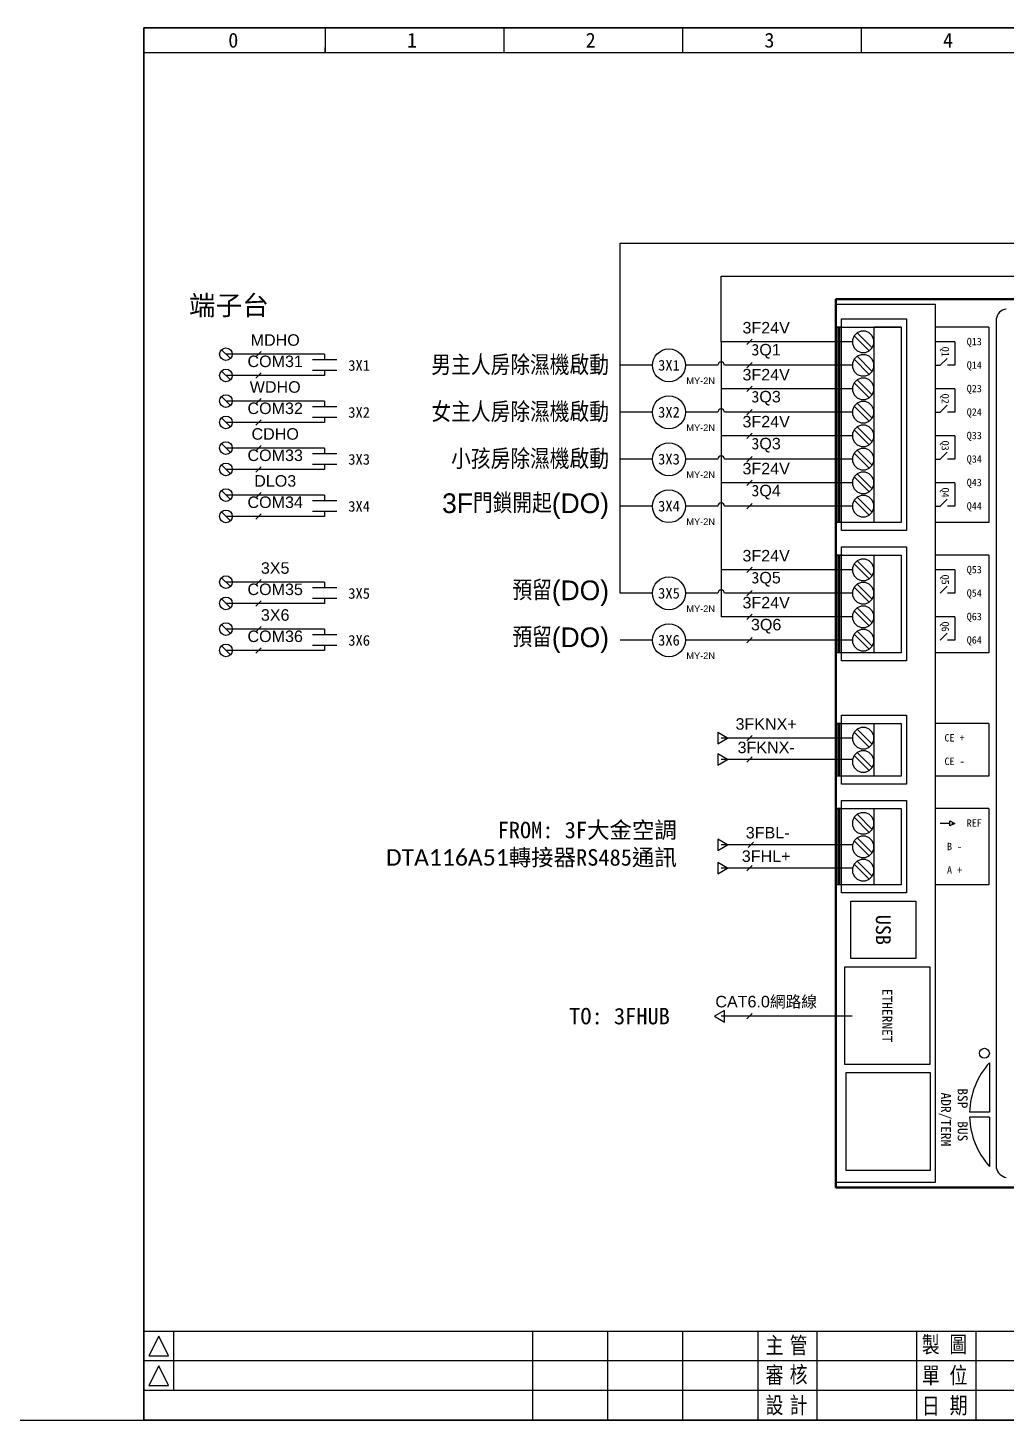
# Model space of a CAD drawing. Header units: millimetres. Extents: x 21506 to 58194, y 6783 to 13041.
# Drawn here: x 44590 to 46557, y 6787 to 9587 of the extents above; entities that cross this region are included whole.
import ezdxf
from ezdxf.enums import TextEntityAlignment as Align

# ---------------------------------------------------------------- set-up
doc = ezdxf.new("R2010")
doc.units = ezdxf.units.MM
doc.layers.add('AHU新增', color=7, linetype='Continuous')
doc.layers.add('DIM', color=2, linetype='Continuous')
doc.styles.get("Standard").update_dxf_attribs({"font": ''})
doc.styles.add('T2', font='simplex', dxfattribs={"bigfont": 'stsl'})
doc.styles.get('Standard').set_extended_font_data('MingLiU')

# ---------------------------------------------------------------- blocks, each defined once
blk = doc.blocks.new('A接點')
for p, q in [((0, 0), (15, 0)), ((15, 34.5), (15, -34.5)), ((45, 34.5), (45, -34.5)), ((45, 0), (60, 0)), ((45, 0), (60, 0))]:
    blk.add_line(p, q)

msp = doc.modelspace()

# ---------------------------------------------------------------- linework, layer by layer
at = {"color": 7}
for p, q in [((48831.502, 9586.621), (44823.076, 9586.621)), ((44823.076, 9586.621), (44823.077, 6786.617)), ((45187.526, 9586.621), (45187.526, 9536.975)), ((45546.959, 9586.621), (45546.959, 9536.975)), ((45906.392, 9586.621), (45906.392, 9536.975)), ((46265.825, 9586.621), (46265.825, 9536.976)), ((44823.076, 9536.975), (48831.502, 9536.976)), ((45187.526, 9536.975), (45187.526, 9546.904)), ((44823.077, 6965.341), (48831.502, 6965.341)), ((44882.651, 6965.341), (44882.651, 6846.192)), ((45604.479, 6965.341), (45604.479, 6786.617)), ((45755.51, 6965.341), (45755.51, 6786.618)), ((45906.541, 6965.341), (45906.542, 6786.618)), ((46057.573, 6965.341), (46057.573, 6786.618)), ((46176.484, 6965.341), (46176.484, 6786.618)), ((46377.16, 6965.341), (46377.161, 6786.618)), ((46496.071, 6965.341), (46496.071, 6786.618)), ((46696.748, 6905.767), (44823.077, 6905.766)), ((46696.748, 6846.192), (44823.077, 6846.192)), ((44823.077, 6786.617), (48831.502, 6786.618))]:
    msp.add_line(p, q, dxfattribs=at)
for p, q in [((44823.077, 9586.621), (48831.502, 9586.621)), ((44823.077, 6786.617), (44823.077, 9586.621)), ((46214.974, 9040.88), (46214.974, 9030.956)), ((46214.974, 9030.956), (46214.974, 8986.299)), ((46356.884, 9001.185), (46356.884, 8984.811)), ((46225.89, 8984.811), (46216.066, 8984.811)), ((46216.066, 8984.811), (46216.066, 8591.828)), ((46221.524, 8984.811), (46219.34, 8984.811)), ((46219.34, 8984.811), (46219.34, 8591.828)), ((46224.799, 8984.811), (46221.524, 8984.811)), ((46221.524, 8984.811), (46221.524, 8591.828)), ((46225.89, 8984.811), (46224.799, 8984.811)), ((46224.799, 8984.811), (46224.799, 8591.828)), ((46282.104, 8937.01), (46251.821, 8967.293)), ((46288.127, 8943.034), (46257.845, 8973.316)), ((46345.968, 8984.811), (46291.387, 8984.811)), ((46291.387, 8984.811), (46291.387, 8591.828)), ((46522.612, 8984.811), (46414.443, 8984.811)), ((46522.612, 8984.811), (46522.612, 8591.828)), ((46454.138, 8955.163), (46414.443, 8955.163)), ((46454.138, 8955.163), (46454.138, 8907.941)), ((45977.311, 8907.941), (45912.078, 8907.941)), ((46282.104, 8889.788), (46251.821, 8920.071)), ((46288.127, 8895.812), (46257.845, 8926.094)), ((46414.443, 8907.941), (46424.366, 8907.941)), ((46424.366, 8907.941), (46438.401, 8921.975)), ((46454.138, 8907.941), (46439.252, 8907.941)), ((46288.127, 8848.59), (46257.845, 8878.872)), ((46282.104, 8842.566), (46251.821, 8872.848)), ((46454.138, 8860.719), (46414.443, 8860.719)), ((46454.138, 8860.719), (46454.138, 8813.497)), ((46282.104, 8795.344), (46251.821, 8825.626)), ((46288.127, 8801.367), (46257.845, 8831.65)), ((46424.366, 8813.497), (46438.401, 8827.531)), ((45977.311, 8813.497), (45912.078, 8813.497)), ((46414.443, 8813.497), (46424.366, 8813.497)), ((46454.138, 8813.497), (46439.252, 8813.497)), ((46282.104, 8748.122), (46251.821, 8778.404)), ((46288.127, 8754.145), (46257.845, 8784.428)), ((46454.138, 8766.275), (46414.443, 8766.275)), ((46454.138, 8766.275), (46454.138, 8719.053)), ((46288.127, 8706.923), (46257.845, 8737.206)), ((45977.311, 8719.053), (45912.078, 8719.053)), ((46282.104, 8700.9), (46251.821, 8731.182)), ((46414.443, 8719.053), (46424.366, 8719.053)), ((46424.366, 8719.053), (46438.401, 8733.087)), ((46454.138, 8719.053), (46439.252, 8719.053)), ((46282.104, 8653.678), (46251.821, 8683.96)), ((46288.127, 8659.701), (46257.845, 8689.983)), ((46454.138, 8671.83), (46414.443, 8671.83)), ((46454.138, 8671.83), (46454.138, 8624.608)), ((46282.104, 8606.455), (46251.821, 8636.738)), ((46288.127, 8612.479), (46257.845, 8642.761)), ((46414.443, 8624.608), (46424.366, 8624.608)), ((46424.366, 8624.608), (46438.401, 8638.643)), ((46454.138, 8624.608), (46439.252, 8624.608)), ((46522.612, 8591.828), (46414.443, 8591.828)), ((46356.884, 8542.705), (46356.884, 8526.331)), ((46225.89, 8526.331), (46216.066, 8526.331)), ((46216.066, 8526.331), (46216.066, 8329.839)), ((46221.524, 8526.331), (46219.34, 8526.331)), ((46219.34, 8526.331), (46219.34, 8329.839)), ((46224.799, 8526.331), (46221.524, 8526.331)), ((46221.524, 8526.331), (46221.524, 8329.839)), ((46225.89, 8526.331), (46224.799, 8526.331)), ((46224.799, 8526.331), (46224.799, 8329.839)), ((46288.127, 8484.554), (46257.845, 8514.836)), ((46291.387, 8526.331), (46291.387, 8329.839)), ((46522.612, 8526.331), (46414.443, 8526.331)), ((46522.612, 8526.331), (46522.612, 8329.839)), ((46282.104, 8478.53), (46251.821, 8508.813)), ((46454.138, 8496.683), (46414.443, 8496.683)), ((46454.138, 8496.683), (46454.138, 8449.461)), ((46282.104, 8431.308), (46251.821, 8461.59)), ((46288.127, 8437.332), (46257.845, 8467.614)), ((46424.366, 8449.461), (46438.401, 8463.495)), ((45977.311, 8449.461), (45912.078, 8449.461)), ((46454.138, 8449.461), (46439.252, 8449.461)), ((46282.104, 8384.086), (46251.821, 8414.368)), ((46288.127, 8390.109), (46257.845, 8420.392)), ((46454.138, 8402.239), (46414.443, 8402.239)), ((46454.138, 8402.239), (46454.138, 8355.017)), ((46288.127, 8342.887), (46257.845, 8373.17)), ((46282.104, 8336.864), (46251.821, 8367.146)), ((46424.366, 8355.017), (46438.401, 8369.051)), ((46454.138, 8355.017), (46439.252, 8355.017)), ((46522.612, 8329.839), (46414.443, 8329.839)), ((46356.884, 8204.303), (46356.884, 8187.929)), ((46356.884, 8204.303), (46356.884, 8095.141)), ((46225.89, 8187.929), (46216.066, 8187.929)), ((46216.066, 8187.929), (46216.066, 8081.99)), ((46221.524, 8187.929), (46219.34, 8187.929)), ((46219.34, 8187.929), (46219.34, 8081.99)), ((46224.799, 8187.929), (46221.524, 8187.929)), ((46221.524, 8187.929), (46221.524, 8081.99)), ((46225.89, 8187.929), (46224.799, 8187.929)), ((46224.799, 8187.929), (46224.799, 8081.99)), ((46288.127, 8146.152), (46257.845, 8176.434)), ((46291.387, 8187.929), (46291.387, 8081.99)), ((46345.968, 8187.929), (46345.968, 8081.99)), ((46522.612, 8187.929), (46414.443, 8187.929)), ((46522.612, 8187.929), (46522.612, 8081.99)), ((46282.104, 8140.128), (46251.821, 8170.411)), ((46282.104, 8092.906), (46251.821, 8123.188)), ((46288.127, 8098.93), (46257.845, 8129.212)), ((46522.612, 8081.99), (46414.443, 8081.99)), ((46225.89, 8016.493), (46216.066, 8016.493)), ((46216.066, 8016.493), (46216.066, 7863.332)), ((46221.524, 8016.493), (46219.34, 8016.493)), ((46219.34, 8016.493), (46219.34, 7863.332)), ((46224.799, 8016.493), (46221.524, 8016.493)), ((46221.524, 8016.493), (46221.524, 7863.332)), ((46225.89, 8016.493), (46224.799, 8016.493)), ((46224.799, 8016.493), (46224.799, 7863.332)), ((46291.387, 8016.493), (46291.387, 7863.332)), ((46356.884, 8032.867), (46356.884, 8016.493)), ((46522.612, 8016.493), (46414.443, 8016.493)), ((46522.612, 8016.493), (46522.612, 7863.332)), ((46282.104, 7968.692), (46251.821, 7998.975)), ((46288.127, 7974.716), (46257.845, 8004.998)), ((46444.214, 7986.845), (46424.366, 7986.845)), ((46444.214, 7981.883), (46444.214, 7991.807)), ((46444.214, 7991.807), (46454.138, 7986.845)), ((46454.138, 7986.845), (46444.214, 7981.883)), ((46288.127, 7927.494), (46257.845, 7957.776)), ((46282.104, 7921.47), (46251.821, 7951.752)), ((46282.104, 7874.248), (46251.821, 7904.53)), ((46288.127, 7880.272), (46257.845, 7910.554)), ((46522.612, 7863.332), (46414.443, 7863.332)), ((46523.604, 7505.406), (46523.604, 7406.168)), ((46523.604, 7406.168), (46483.909, 7406.168)), ((46523.604, 7396.244), (46483.909, 7396.244)), ((46523.604, 7396.244), (46523.604, 7297.006)), ((44168.105, 6786.617), (44823.077, 6786.617)), ((48831.502, 6786.617), (44823.077, 6786.617))]:
    msp.add_line(p, q)
at = {"color": 4}
for p, q in [((45780.687, 8449.461), (45780.687, 9153.639)), ((45780.687, 9153.639), (47603.799, 9153.639)), ((45845.919, 8907.941), (45780.687, 8907.941)), ((45845.919, 8813.497), (45780.687, 8813.497)), ((45845.919, 8719.053), (45780.687, 8719.053)), ((45845.919, 8624.608), (45780.687, 8624.608)), ((45845.919, 8449.461), (45780.687, 8449.461)), ((45845.919, 8355.017), (45780.687, 8355.017))]:
    msp.add_line(p, q, dxfattribs=at)
at = {"color": 1}
for p, q in [((45983.927, 8955.163), (45983.927, 9087.481)), ((45983.927, 9087.481), (47537.641, 9087.481)), ((46046.22, 8960.522), (46035.502, 8949.804)), ((45058.679, 8935.741), (45047.962, 8925.023)), ((46248.562, 8955.163), (45983.927, 8955.163)), ((45983.927, 8955.163), (45983.927, 8496.683)), ((45983.927, 8955.163), (45983.927, 8402.239)), ((46248.562, 8860.719), (45983.927, 8860.719)), ((46046.22, 8866.078), (46035.502, 8855.36)), ((45058.679, 8841.296), (45047.962, 8830.579)), ((46248.562, 8766.275), (45983.927, 8766.275)), ((46046.22, 8771.634), (46035.502, 8760.916)), ((45058.679, 8746.852), (45047.962, 8736.134)), ((45058.679, 8652.408), (45047.962, 8641.69)), ((46248.562, 8671.83), (45983.927, 8671.83)), ((46046.22, 8677.189), (46035.502, 8666.472)), ((46248.562, 8496.683), (45983.927, 8496.683)), ((46046.22, 8502.042), (46035.502, 8491.324)), ((45058.679, 8477.261), (45047.962, 8466.543)), ((46248.562, 8402.239), (45983.927, 8402.239)), ((46046.22, 8407.598), (46035.502, 8396.88)), ((45058.679, 8382.816), (45047.962, 8372.099)), ((46248.562, 8158.281), (45983.927, 8158.281)), ((46046.22, 8163.64), (46035.502, 8152.922))]:
    msp.add_line(p, q, dxfattribs=at)
at = {"color": 0}
for p, q in [((46248.562, 8907.941), (45990.542, 8907.941)), ((46046.22, 8913.3), (46035.502, 8902.582)), ((45058.679, 8892.87), (45047.962, 8882.152)), ((45058.679, 8798.426), (45047.962, 8787.708)), ((46248.562, 8813.497), (45990.542, 8813.497)), ((46046.22, 8818.856), (46035.502, 8808.138)), ((46248.562, 8719.053), (45990.542, 8719.053)), ((46046.22, 8724.411), (46035.502, 8713.694)), ((45058.679, 8703.981), (45047.962, 8693.264)), ((45977.311, 8624.608), (45912.078, 8624.608)), ((46248.562, 8624.608), (45990.542, 8624.608)), ((46046.22, 8629.967), (46035.502, 8619.249)), ((45058.679, 8609.537), (45047.962, 8598.819)), ((45058.679, 8434.39), (45047.962, 8423.672)), ((46248.562, 8449.461), (45990.542, 8449.461)), ((46046.22, 8454.82), (46035.502, 8444.102)), ((46248.562, 8355.017), (45912.078, 8355.017)), ((46046.22, 8360.376), (46035.502, 8349.658)), ((45058.679, 8339.945), (45047.962, 8329.228)), ((46046.22, 8120.677), (46035.502, 8109.959)), ((46248.562, 8115.318), (45983.927, 8115.318)), ((46248.562, 7943.882), (45983.927, 7943.882)), ((46049.232, 7949.241), (46038.514, 7938.524)), ((46248.562, 7896.66), (45983.927, 7896.66)), ((46046.22, 7902.019), (46035.502, 7891.301)), ((46247.569, 7598.78), (45983.927, 7598.78)), ((46046.22, 7604.139), (46035.502, 7593.421))]:
    msp.add_line(p, q, dxfattribs=at)
at = {"lineweight": 50}
msp.add_lwpolyline([(47306.593, 9040.88), (47306.593, 7254.594), (46214.974, 7254.594), (46214.974, 9040.88)], close=True, dxfattribs=at)
for points in [[(46414.443, 9030.956), (46414.443, 7264.518), (46215.966, 7264.518), (46215.966, 9030.956)], [(46356.884, 9001.185), (46356.884, 8575.454), (46225.89, 8575.454), (46225.89, 9001.185)], [(46345.968, 8984.811), (46345.968, 8591.828), (46214.974, 8591.828), (46214.974, 8984.811)], [(46291.387, 8959.422), (46288.127, 8967.293), (46282.104, 8973.316), (46274.234, 8976.576), (46265.715, 8976.576), (46257.845, 8973.316), (46251.821, 8967.293), (46248.562, 8959.422), (46248.562, 8950.904), (46251.821, 8943.034), (46257.845, 8937.01), (46265.715, 8933.75), (46274.234, 8933.75), (46282.104, 8937.01), (46288.127, 8943.034), (46291.387, 8950.904)], [(46291.387, 8912.2), (46288.127, 8920.071), (46282.104, 8926.094), (46274.234, 8929.354), (46265.715, 8929.354), (46257.845, 8926.094), (46251.821, 8920.071), (46248.562, 8912.2), (46248.562, 8903.682), (46251.821, 8895.812), (46257.845, 8889.788), (46265.715, 8886.528), (46274.234, 8886.528), (46282.104, 8889.788), (46288.127, 8895.812), (46291.387, 8903.682)], [(46291.387, 8864.978), (46288.127, 8872.848), (46282.104, 8878.872), (46274.234, 8882.132), (46265.715, 8882.132), (46257.845, 8878.872), (46251.821, 8872.848), (46248.562, 8864.978), (46248.562, 8856.46), (46251.821, 8848.59), (46257.845, 8842.566), (46265.715, 8839.306), (46274.234, 8839.306), (46282.104, 8842.566), (46288.127, 8848.59), (46291.387, 8856.46)], [(46291.387, 8817.756), (46288.127, 8825.626), (46282.104, 8831.65), (46274.234, 8834.91), (46265.715, 8834.91), (46257.845, 8831.65), (46251.821, 8825.626), (46248.562, 8817.756), (46248.562, 8809.238), (46251.821, 8801.367), (46257.845, 8795.344), (46265.715, 8792.084), (46274.234, 8792.084), (46282.104, 8795.344), (46288.127, 8801.367), (46291.387, 8809.238)], [(46291.387, 8770.534), (46288.127, 8778.404), (46282.104, 8784.428), (46274.234, 8787.688), (46265.715, 8787.688), (46257.845, 8784.428), (46251.821, 8778.404), (46248.562, 8770.534), (46248.562, 8762.015), (46251.821, 8754.145), (46257.845, 8748.122), (46265.715, 8744.862), (46274.234, 8744.862), (46282.104, 8748.122), (46288.127, 8754.145), (46291.387, 8762.015)], [(46291.387, 8723.312), (46288.127, 8731.182), (46282.104, 8737.206), (46274.234, 8740.465), (46265.715, 8740.465), (46257.845, 8737.206), (46251.821, 8731.182), (46248.562, 8723.312), (46248.562, 8714.793), (46251.821, 8706.923), (46257.845, 8700.9), (46265.715, 8697.64), (46274.234, 8697.64), (46282.104, 8700.9), (46288.127, 8706.923), (46291.387, 8714.793)], [(46291.387, 8676.09), (46288.127, 8683.96), (46282.104, 8689.983), (46274.234, 8693.243), (46265.715, 8693.243), (46257.845, 8689.983), (46251.821, 8683.96), (46248.562, 8676.09), (46248.562, 8667.571), (46251.821, 8659.701), (46257.845, 8653.678), (46265.715, 8650.418), (46274.234, 8650.418), (46282.104, 8653.678), (46288.127, 8659.701), (46291.387, 8667.571)], [(46291.387, 8628.868), (46288.127, 8636.738), (46282.104, 8642.761), (46274.234, 8646.021), (46265.715, 8646.021), (46257.845, 8642.761), (46251.821, 8636.738), (46248.562, 8628.868), (46248.562, 8620.349), (46251.821, 8612.479), (46257.845, 8606.455), (46265.715, 8603.195), (46274.234, 8603.195), (46282.104, 8606.455), (46288.127, 8612.479), (46291.387, 8620.349)], [(46356.884, 8542.705), (46356.884, 8313.465), (46225.89, 8313.465), (46225.89, 8542.705)], [(46345.968, 8526.331), (46345.968, 8329.839), (46214.974, 8329.839), (46214.974, 8526.331)], [(46291.387, 8500.942), (46288.127, 8508.813), (46282.104, 8514.836), (46274.234, 8518.096), (46265.715, 8518.096), (46257.845, 8514.836), (46251.821, 8508.813), (46248.562, 8500.942), (46248.562, 8492.424), (46251.821, 8484.554), (46257.845, 8478.53), (46265.715, 8475.27), (46274.234, 8475.27), (46282.104, 8478.53), (46288.127, 8484.554), (46291.387, 8492.424)], [(46291.387, 8453.72), (46288.127, 8461.59), (46282.104, 8467.614), (46274.234, 8470.874), (46265.715, 8470.874), (46257.845, 8467.614), (46251.821, 8461.59), (46248.562, 8453.72), (46248.562, 8445.202), (46251.821, 8437.332), (46257.845, 8431.308), (46265.715, 8428.048), (46274.234, 8428.048), (46282.104, 8431.308), (46288.127, 8437.332), (46291.387, 8445.202)], [(46291.387, 8406.498), (46288.127, 8414.368), (46282.104, 8420.392), (46274.234, 8423.652), (46265.715, 8423.652), (46257.845, 8420.392), (46251.821, 8414.368), (46248.562, 8406.498), (46248.562, 8397.98), (46251.821, 8390.109), (46257.845, 8384.086), (46265.715, 8380.826), (46274.234, 8380.826), (46282.104, 8384.086), (46288.127, 8390.109), (46291.387, 8397.98)], [(46291.387, 8359.276), (46288.127, 8367.146), (46282.104, 8373.17), (46274.234, 8376.43), (46265.715, 8376.43), (46257.845, 8373.17), (46251.821, 8367.146), (46248.562, 8359.276), (46248.562, 8350.757), (46251.821, 8342.887), (46257.845, 8336.864), (46265.715, 8333.604), (46274.234, 8333.604), (46282.104, 8336.864), (46288.127, 8342.887), (46291.387, 8350.757)], [(46356.884, 8204.303), (46356.884, 8065.616), (46225.89, 8065.616), (46225.89, 8204.303)], [(46345.968, 8187.929), (46345.968, 8081.99), (46214.974, 8081.99), (46214.974, 8187.929)], [(46291.387, 8162.54), (46288.127, 8170.411), (46282.104, 8176.434), (46274.234, 8179.694), (46265.715, 8179.694), (46257.845, 8176.434), (46251.821, 8170.411), (46248.562, 8162.54), (46248.562, 8154.022), (46251.821, 8146.152), (46257.845, 8140.128), (46265.715, 8136.868), (46274.234, 8136.868), (46282.104, 8140.128), (46288.127, 8146.152), (46291.387, 8154.022)], [(45997.158, 8115.318), (45977.311, 8126.777), (45977.311, 8103.859)], [(46291.387, 8115.318), (46288.127, 8123.188), (46282.104, 8129.212), (46274.234, 8132.472), (46265.715, 8132.472), (46257.845, 8129.212), (46251.821, 8123.188), (46248.562, 8115.318), (46248.562, 8106.8), (46251.821, 8098.93), (46257.845, 8092.906), (46265.715, 8089.646), (46274.234, 8089.646), (46282.104, 8092.906), (46288.127, 8098.93), (46291.387, 8106.8)], [(46345.968, 8016.493), (46345.968, 7863.332), (46214.974, 7863.332), (46214.974, 8016.493)], [(46356.884, 8032.867), (46356.884, 7846.958), (46225.89, 7846.958), (46225.89, 8032.867)], [(46291.387, 7991.104), (46288.127, 7998.975), (46282.104, 8004.998), (46274.234, 8008.258), (46265.715, 8008.258), (46257.845, 8004.998), (46251.821, 7998.975), (46248.562, 7991.104), (46248.562, 7982.586), (46251.821, 7974.716), (46257.845, 7968.692), (46265.715, 7965.432), (46274.234, 7965.432), (46282.104, 7968.692), (46288.127, 7974.716), (46291.387, 7982.586)], [(45997.158, 7943.882), (45977.311, 7955.341), (45977.311, 7932.423)], [(46291.387, 7943.882), (46288.127, 7951.752), (46282.104, 7957.776), (46274.234, 7961.036), (46265.715, 7961.036), (46257.845, 7957.776), (46251.821, 7951.752), (46248.562, 7943.882), (46248.562, 7935.364), (46251.821, 7927.494), (46257.845, 7921.47), (46265.715, 7918.21), (46274.234, 7918.21), (46282.104, 7921.47), (46288.127, 7927.494), (46291.387, 7935.364)], [(45997.158, 7896.66), (45977.311, 7908.119), (45977.311, 7885.201)], [(46291.387, 7896.66), (46288.127, 7904.53), (46282.104, 7910.554), (46274.234, 7913.814), (46265.715, 7913.814), (46257.845, 7910.554), (46251.821, 7904.53), (46248.562, 7896.66), (46248.562, 7888.142), (46251.821, 7880.272), (46257.845, 7874.248), (46265.715, 7870.988), (46274.234, 7870.988), (46282.104, 7874.248), (46288.127, 7880.272), (46291.387, 7888.142)], [(46375.74, 7830.583), (46375.74, 7714.721), (46244.745, 7714.721), (46244.745, 7830.583)], [(46403.526, 7698.346), (46403.526, 7501.855), (46232.837, 7501.855), (46232.837, 7698.346)], [(45970.695, 7598.78), (45990.542, 7587.321), (45990.542, 7610.239)], [(46404.519, 7485.481), (46404.519, 7288.989), (46235.814, 7288.989), (46235.814, 7485.481)]]:
    msp.add_lwpolyline(points, close=True)
msp.add_lwpolyline([(46537.498, 9001.185), (46537.498, 7294.289)])
at = {"color": 1}
msp.add_lwpolyline([(45997.158, 8158.281), (45977.311, 8169.74), (45977.311, 8146.822)], close=True, dxfattribs=at)
at = {"color": 7}
for points in [[(44833.006, 6915.696), (44872.722, 6915.696), (44852.864, 6955.412)], [(44833.006, 6856.121), (44872.722, 6856.121), (44852.864, 6895.837)]]:
    msp.add_lwpolyline(points, close=True, dxfattribs=at)
for centre, radius in [((45878.999, 8907.941), 33.079), ((45878.999, 8813.497), 33.079), ((45878.999, 8719.053), 33.079), ((45878.999, 8624.608), 33.079), ((45878.999, 8449.461), 33.079), ((45878.999, 8355.017), 33.079), ((46513.681, 7524.542), 9.924)]:
    msp.add_circle(centre, radius)
for centre, radius, start, end in [((46560.018, 8998.512), 22.678, 96.76808, 173.23192), ((45983.927, 8907.941), 6.616, 0, 180), ((45983.927, 8813.497), 6.616, 0, 180), ((45983.927, 8719.053), 6.616, 0, 180), ((45983.927, 8624.608), 6.616, 0, 180), ((45983.927, 8449.461), 6.616, 0, 180), ((46640.209, 7401.206), 156.379, 138.215484, 178.181697), ((46640.209, 7401.206), 156.379, 181.818303, 221.784516), ((46563.139, 7300.083), 26.288, 192.732485, 257.267515)]:
    msp.add_arc(centre, radius, start, end)
msp.add_point((46449.176, 7986.845))
at = {"layer": 'AHU新增', "color": 1}
for p, q in [((45186.527, 8930.382), (44988.051, 8930.382)), ((45186.527, 8835.938), (44988.051, 8835.938)), ((45186.527, 8741.493), (44988.051, 8741.493)), ((45186.527, 8647.049), (44988.051, 8647.049)), ((45186.527, 8471.902), (44988.051, 8471.902)), ((45186.527, 8377.457), (44988.051, 8377.457))]:
    msp.add_line(p, q, dxfattribs=at)
at = {"layer": 'AHU新增'}
for p, q in [((45186.527, 8887.511), (44988.051, 8887.511)), ((45186.527, 8793.067), (44988.051, 8793.067)), ((45186.527, 8698.622), (44988.051, 8698.622)), ((45186.527, 8604.178), (44988.051, 8604.178)), ((45186.527, 8429.031), (44988.051, 8429.031)), ((45186.527, 8334.587), (44988.051, 8334.587))]:
    msp.add_line(p, q, dxfattribs=at)
at = {"layer": 'DIM', "color": 0}
for p, q in [((44997.046, 8921.387), (44979.056, 8939.376)), ((44997.046, 8878.516), (44979.056, 8896.506)), ((44997.046, 8826.943), (44979.056, 8844.932)), ((44997.046, 8784.072), (44979.056, 8802.061)), ((44997.046, 8732.499), (44979.056, 8750.488)), ((44997.046, 8689.628), (44979.056, 8707.617)), ((44997.046, 8638.054), (44979.056, 8656.044)), ((44997.046, 8595.183), (44979.056, 8613.173)), ((44997.046, 8462.907), (44979.056, 8480.896)), ((44997.046, 8420.036), (44979.056, 8438.026)), ((44997.046, 8368.463), (44979.056, 8386.452)), ((44997.046, 8325.592), (44979.056, 8343.581))]:
    msp.add_line(p, q, dxfattribs=at)
for centre in [(44988.051, 8930.382), (44988.051, 8887.511), (44988.051, 8835.938), (44988.051, 8793.067), (44988.051, 8741.493), (44988.051, 8698.622), (44988.051, 8647.049), (44988.051, 8604.178), (44988.051, 8471.902), (44988.051, 8429.031), (44988.051, 8377.457), (44988.051, 8334.587)]:
    msp.add_circle(centre, 12.72, dxfattribs=at)

# ---------------------------------------------------------------- block references
at = {"xscale": -0.71451442020069, "yscale": 0.71451442020069, "zscale": 0.71451442020069, "rotation": 90}
for p in [(45186.527, 8930.382), (45186.527, 8835.938), (45186.527, 8741.493), (45186.527, 8647.049), (45186.527, 8471.902), (45186.527, 8377.457)]:
    msp.add_blockref('A接點', p, dxfattribs=at)

# ---------------------------------------------------------------- texts
at = {"color": 7}
for s, oblique, p in [('0', 360, (45002.793, 9546.904)), ('2', 0, (45721.659, 9546.905)), ('3', 360, (46081.092, 9546.905)), ('1', 0, (45362.226, 9546.905)), ('4', 360, (46440.525, 9546.905))]:
    msp.add_text(s, height=29.787, rotation=0.000118, dxfattribs=dict(at, oblique=oblique)).set_placement(p, align=Align.CENTER)
for s, p in [('Q13', (46493.244, 8955.742)), ('Q14', (46493.244, 8908.519)), ('Q23', (46493.244, 8861.297)), ('Q24', (46493.244, 8814.075)), ('Q33', (46493.244, 8766.853)), ('Q34', (46493.244, 8719.631)), ('Q43', (46493.244, 8672.409)), ('Q44', (46493.244, 8625.187)), ('Q53', (46493.244, 8497.261)), ('Q54', (46493.244, 8450.039)), ('Q63', (46493.244, 8402.817)), ('Q64', (46493.244, 8355.595)), ('CE +', (46453.549, 8158.86)), ('CE -', (46453.549, 8111.637)), ('REF', (46493.244, 7987.424)), ('B -', (46453.549, 7940.201)), ('A +', (46453.549, 7892.979))]:
    msp.add_text(s, height=14.8857).set_placement(p, align=Align.MIDDLE_CENTER)
for s, height, p in [('Q1', 14.8857, (46435.043, 8935.252)), ('Q2', 14.8857, (46435.043, 8840.808)), ('Q3', 14.8857, (46435.043, 8746.363)), ('Q4', 14.8857, (46435.043, 8651.919)), ('Q5', 14.8857, (46435.043, 8476.772)), ('Q6', 14.8857, (46435.043, 8382.328)), ('USB', 29.7714, (46310.243, 7772.652)), ('ETHERNET', 19.8476, (46318.182, 7600.101)), ('BSP', 19.8476, (46469.902, 7433.818)), ('ADR/TERM', 19.8476, (46436.259, 7391.48)), ('BUS', 19.8476, (46469.902, 7367.649))]:
    msp.add_text(s, height=height, rotation=270).set_placement(p, align=Align.MIDDLE_CENTER)
at = {"color": 7, "style": 'T2'}
for s, p in [('主', (46073.519, 6916.869)), ('管', (46121.964, 6916.869)), ('製', (46387.894, 6918.438)), ('圖', (46443.157, 6918.805)), ('審', (46073.528, 6857.388)), ('核', (46122.114, 6858.156)), ('單', (46387.973, 6856.492)), ('位', (46443.56, 6856.492)), ('計', (46121.73, 6796.58)), ('日', (46387.982, 6795.015)), ('期', (46443.733, 6796.157))]:
    msp.add_text(s, height=37.731, rotation=0.000118, dxfattribs=at).set_placement(p)
at = {"color": 7, "style": 'T2', "oblique": 360}
msp.add_text('設', height=37.731, rotation=0.000118, dxfattribs=at).set_placement((46073.528, 6796.58))
at = {"color": 7, "insert": (44993.96, 9026.407), "char_height": 39.29829, "width": 302.30307, "attachment_point": 5}
msp.add_mtext('{\\fMicrosoft JhengHei|b0|i0|c136|p34;端子台}', dxfattribs=at)
at = {"color": 1, "char_height": 23.15556, "width": 38.97315, "attachment_point": 5}
for s, insert in [('{\\fArial|b0|i0|c186|p34;3F24V}', (46074.611, 8983.432)), ('{\\fArial|b0|i0|c186|p34;MDHO}', (45087.07, 8958.65)), ('{\\fArial|b0|i0|c186|p34;WDHO}', (45087.07, 8864.206)), ('{\\fArial|b0|i0|c186|p34;3F24V}', (46074.611, 8888.987)), ('{\\fArial|b0|i0|c186|p34;3F24V}', (46074.611, 8794.543)), ('{\\fArial|b0|i0|c186|p34;CDHO}', (45087.07, 8769.762)), ('{\\fArial|b0|i0|c186|p34;3F24V}', (46074.611, 8700.099)), ('{\\fArial|b0|i0|c186|p34;DLO3}', (45087.07, 8675.317)), ('{\\fArial|b0|i0|c186|p34;3X5}', (45087.07, 8500.17)), ('{\\fArial|b0|i0|c186|p34;3F24V}', (46074.611, 8524.951)), ('{\\fArial|b0|i0|c186|p34;3F24V}', (46074.611, 8430.507)), ('{\\fArial|b0|i0|c186|p34;3X6}', (45087.07, 8405.726)), ('{\\fArial|b0|i0|c186|p34;3FKNX+}', (46074.611, 8186.55))]:
    msp.add_mtext(s, dxfattribs=dict(at, insert=insert))
at = {"color": 0, "char_height": 23.15556, "attachment_point": 5}
for s, insert, width in [('3{\\fArial|b0|i0|c186|p34;Q1}', (46074.611, 8936.209), 38.97315), ('{\\fArial|b0|i0|c186|p34;COM31}', (45087.07, 8915.779), 38.97315), ('3{\\fArial|b0|i0|c186|p34;Q3}', (46074.611, 8841.765), 38.97315), ('{\\fArial|b0|i0|c186|p34;COM32}', (45087.07, 8821.335), 38.97315), ('{\\fArial|b0|i0|c186|p34;COM33}', (45087.07, 8726.891), 38.97315), ('3{\\fArial|b0|i0|c186|p34;Q3}', (46074.611, 8747.321), 38.97315), ('3{\\fArial|b0|i0|c186|p34;Q4}', (46074.611, 8652.877), 38.97315), ('{\\fArial|b0|i0|c186|p34;COM34}', (45087.07, 8632.447), 38.97315), ('3{\\fArial|b0|i0|c186|p34;Q5}', (46074.611, 8477.729), 38.97315), ('{\\fArial|b0|i0|c186|p34;COM35}', (45087.07, 8457.299), 38.97315), ('{\\fArial|b0|i0|c186|p34;COM36}', (45087.07, 8362.855), 38.97315), ('{\\fArial|b0|i0|c186|p34;3Q6}', (46074.611, 8383.285), 38.97315), ('{\\fArial|b0|i0|c186|p34;3FKNX-}', (46074.611, 8139.327), 38.97315), ('{\\fArial|b0|i0|c186|p34;3FBL-}', (46077.622, 7967.891), 38.97315), ('{\\fArial|b0|i0|c186|p34;3FHL+}', (46074.611, 7920.669), 38.97315), ('{\\fArial|b0|i0|c186|p34;CAT6.0}網路線', (46074.611, 7627.016), 226.61105)]:
    msp.add_mtext(s, dxfattribs=dict(at, insert=insert, width=width))
for s, insert, char_height, width, attachment_point in [('3X1', (45255.905, 8907.543), 21.4354, 39.69525, 5), ('3X1', (45879.138, 8907.941), 21.4354, 39.69525, 5), ('{\\fArial|b0|i0|c186|p34;MY-2N}', (45914.119, 8876.835), 13.23175, 38.97315, 4), ('3X2', (45255.905, 8813.098), 21.4354, 39.69525, 5), ('3X2', (45879.138, 8813.497), 21.4354, 39.69525, 5), ('{\\fArial|b0|i0|c186|p34;MY-2N}', (45914.119, 8782.39), 13.23175, 38.97315, 4), ('3X3', (45255.905, 8718.654), 21.4354, 39.69525, 5), ('3X3', (45879.138, 8719.053), 21.4354, 39.69525, 5), ('{\\fArial|b0|i0|c186|p34;MY-2N}', (45914.119, 8687.946), 13.23175, 38.97315, 4), ('3X4', (45255.905, 8624.21), 21.4354, 39.69525, 5), ('3X4', (45879.138, 8624.608), 21.4354, 39.69525, 5), ('{\\fArial|b0|i0|c186|p34;MY-2N}', (45914.119, 8593.502), 13.23175, 38.97315, 4), ('3X5', (45255.905, 8449.063), 21.4354, 39.69525, 5), ('3X5', (45879.138, 8449.461), 21.4354, 39.69525, 5), ('{\\fArial|b0|i0|c186|p34;MY-2N}', (45914.119, 8418.354), 13.23175, 38.97315, 4), ('{\\fArial|b0|i0|c186|p34;MY-2N}', (45914.119, 8418.354), 13.23175, 38.97315, 4), ('3X6', (45255.905, 8354.618), 21.4354, 39.69525, 5), ('3X6', (45879.138, 8355.017), 21.4354, 39.69525, 5), ('{\\fArial|b0|i0|c186|p34;MY-2N}', (45914.119, 8323.91), 13.23175, 38.97315, 4), ('FROM: 3F大金空調{\\fCalibri|b0|i0|c136|p32;\\P DTA116A51}轉接器RS485通訊', (45894.892, 7943.991), 33.07937, 657.49548, 6), ('TO: 3FHUB', (45880.929, 7598.888), 33.0794, 248.85256, 6)]:
    msp.add_mtext(s, dxfattribs=dict(insert=insert, char_height=char_height, width=width, attachment_point=attachment_point))
at = {"layer": 'AHU新增', "color": 7, "char_height": 39.69525, "attachment_point": 6}
for s, insert, width in [('{\\Fds1.shx,chineset.shx|c136;男主人房除濕機啟動}', (45758.486, 8907.941), 451.46268), ('{\\Fds1.shx,chineset.shx|c136;女主人房除濕機啟動 }', (45758.486, 8813.497), 396.95246), ('{\\Fds1.shx,chineset.shx|c136;小孩房除濕機啟動}', (45758.486, 8719.053), 396.95246), ('{\\Fds1.shx,chineset.shx|c136;3F門鎖開起(DO)}', (45758.486, 8624.608), 396.95246), ('{\\Fds1.shx,chineset.shx|c136;預留(DO)}', (45758.486, 8449.461), 396.95246), ('{\\Fds1.shx,chineset.shx|c136;預留(DO)}', (45758.486, 8355.017), 396.95246)]:
    msp.add_mtext(s, dxfattribs=dict(at, insert=insert, width=width))

doc.saveas('drawing.dxf')
